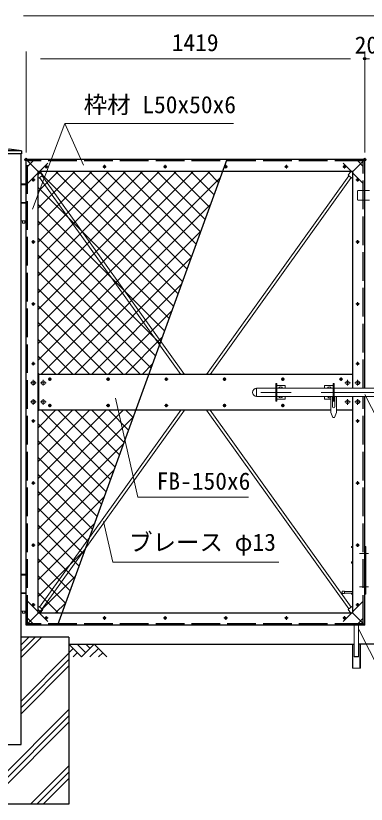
# Model space of a CAD drawing. Units: millimetres, scale not verified. Extents: x -6300 to 6300, y -4455 to 4455.
# Drawn here: x -3432 to -1963, y -2008 to 1294 of the extents above; entities that cross this region are included whole.
import ezdxf
from ezdxf.enums import TextEntityAlignment as Align

# ---------------------------------------------------------------- set-up
doc = ezdxf.new("R2010")
doc.units = ezdxf.units.MM
doc.header["$LTSCALE"] = 20
doc.header["$PDMODE"] = 32
doc.header["$PDSIZE"] = 10
doc.linetypes.add('DASHED', pattern=[7.5, 6, -1.5])
doc.linetypes.add('USER1', pattern=[50.8, 31.75, -6.35, 6.35, -6.35])
for name, color, linetype, lineweight in [('0-1_D-DCR-HCH', 7, 'Continuous', 13), ('0-2_D-STR4', 7, 'Continuous', 25), ('0-3_D-BMK', 2, 'USER1', 13), ('0-4_D-STR1', 1, 'Continuous', 25), ('0-5_D-STR3', 3, 'Continuous', 13), ('0-6_D-BGD', 7, 'Continuous', 25), ('0-7_D-STR-DIM', 7, 'Continuous', 13), ('0-9_Defpoints', 8, 'Continuous', 25), ('0-A_D-STR-TXT', 7, 'Continuous', 13), ('0-B_D-STR2', 7, 'Continuous', 13)]:
    doc.layers.add(name, color=color, linetype=linetype, lineweight=lineweight)
doc.styles.add('ＭＳ ゴシック', font='')
doc.styles.get('ＭＳ ゴシック').set_extended_font_data('MS Gothic')

msp = doc.modelspace()

# ---------------------------------------------------------------- linework, layer by layer
at = {"layer": '0-1_D-DCR-HCH'}
for p, q in [((-3409.03, -1392.93), (-3323.94, -1307.84)), ((-3409.03, -1366.41), (-3350.45, -1307.84)), ((-3409.03, -1339.89), (-3376.97, -1307.84)), ((-3155.81, -1391.05), (-3209.03, -1337.84)), ((-3138.08, -1373.31), (-3173.55, -1337.84)), ((-3102.6, -1337.84), (-3155.81, -1391.05)), ((-3120.34, -1355.57), (-3138.08, -1337.84)), ((-3102.6, -1337.84), (-3049.39, -1391.05)), ((-3409.03, -1575.6), (-3209.03, -1375.6)), ((-3191.29, -1355.57), (-3209.03, -1373.23)), ((-3173.55, -1373.31), (-3191.37, -1391.05)), ((-3084.87, -1355.57), (-3120.5, -1391.05)), ((-3067.13, -1373.31), (-3084.95, -1391.05)), ((-3409.03, -1602.11), (-3209.03, -1402.11)), ((-3409.03, -1628.63), (-3209.03, -1428.63)), ((-3605.56, -2007.84), (-3209.03, -1611.3)), ((-3579.05, -2007.84), (-3209.03, -1637.82)), ((-3552.53, -2007.84), (-3209.03, -1664.33)), ((-3369.86, -2007.84), (-3209.03, -1847)), ((-3343.34, -2007.84), (-3209.03, -1873.52)), ((-3316.83, -2007.84), (-3209.03, -1900.04))]:
    msp.add_line(p, q, dxfattribs=at)
at = {"layer": '0-2_D-STR4'}
for p, q in [((-3209.03, -1307.84), (-3409.03, -1307.84)), ((-3209.03, -1307.84), (-3209.03, -2007.84)), ((-3209.03, -2007.84), (-3709.03, -2007.84))]:
    msp.add_line(p, q, dxfattribs=at)
at = {"layer": '0-3_D-BMK'}
for p, q in [((-3310.97, 662.16), (-3296.09, 662.16)), ((-3303.53, 669.6), (-3303.53, 654.72)), ((-3066.97, 662.16), (-3052.09, 662.16)), ((-3059.53, 669.6), (-3059.53, 654.72)), ((-2812.97, 662.16), (-2798.09, 662.16)), ((-2805.53, 669.6), (-2805.53, 654.72)), ((-2558.97, 662.16), (-2544.09, 662.16)), ((-2551.53, 669.6), (-2551.53, 654.72)), ((-2304.97, 662.16), (-2290.09, 662.16)), ((-2297.53, 669.6), (-2297.53, 654.72)), ((-2060.97, 662.16), (-2046.09, 662.16)), ((-2053.53, 669.6), (-2053.53, 654.72)), ((-3365.47, 607.16), (-3350.59, 607.16)), ((-3358.03, 614.6), (-3358.03, 599.72)), ((-2006.47, 607.16), (-1991.59, 607.16)), ((-1999.03, 614.6), (-1999.03, 599.72)), ((-3365.47, 347.16), (-3350.59, 347.16)), ((-3358.03, 354.6), (-3358.03, 339.72)), ((-2006.47, 347.16), (-1991.59, 347.16)), ((-1999.03, 354.6), (-1999.03, 339.72)), ((-3365.47, 87.16), (-3350.59, 87.16)), ((-3358.03, 94.6), (-3358.03, 79.72)), ((-2006.47, 87.16), (-1991.59, 87.16)), ((-1999.03, 94.6), (-1999.03, 79.72)), ((-3365.47, -162.84), (-3350.59, -162.84)), ((-3358.03, -155.4), (-3358.03, -170.28)), ((-2006.47, -162.84), (-1991.59, -162.84)), ((-1999.03, -155.4), (-1999.03, -170.28)), ((-3358.03, -230.84), (-3358.03, -254.84)), ((-3316.03, -230.84), (-3316.03, -254.84)), ((-3295.97, -227.84), (-3281.09, -227.84)), ((-3288.53, -220.4), (-3288.53, -235.28)), ((-3051.97, -227.84), (-3037.09, -227.84)), ((-3044.53, -220.4), (-3044.53, -235.28)), ((-2807.97, -227.84), (-2793.09, -227.84)), ((-2800.53, -220.4), (-2800.53, -235.28)), ((-2563.97, -227.84), (-2549.09, -227.84)), ((-2556.53, -220.4), (-2556.53, -235.28)), ((-2319.97, -227.84), (-2305.09, -227.84)), ((-2312.53, -220.4), (-2312.53, -235.28)), ((-2075.97, -227.84), (-2061.09, -227.84)), ((-2068.53, -220.4), (-2068.53, -235.28)), ((-2041.03, -230.84), (-2041.03, -254.84)), ((-1999.03, -230.84), (-1999.03, -254.84)), ((-3346.03, -242.84), (-3370.03, -242.84)), ((-3304.03, -242.84), (-3328.03, -242.84)), ((-2029.03, -242.84), (-2053.03, -242.84)), ((-1987.03, -242.84), (-2011.03, -242.84)), ((-1516.08, -282.84), (-2446.08, -282.84)), ((-3346.03, -322.84), (-3370.03, -322.84)), ((-3358.03, -310.84), (-3358.03, -334.84)), ((-3304.03, -322.84), (-3328.03, -322.84)), ((-3316.03, -310.84), (-3316.03, -334.84)), ((-2053.03, -322.84), (-2029.03, -322.84)), ((-2041.03, -310.84), (-2041.03, -334.84)), ((-1987.03, -322.84), (-2011.03, -322.84)), ((-1999.03, -310.84), (-1999.03, -334.84)), ((-3295.97, -337.84), (-3281.09, -337.84)), ((-3288.53, -330.4), (-3288.53, -345.28)), ((-3051.97, -337.84), (-3037.09, -337.84)), ((-3044.53, -330.4), (-3044.53, -345.28)), ((-2807.97, -337.84), (-2793.09, -337.84)), ((-2800.53, -330.4), (-2800.53, -345.28)), ((-2563.97, -337.84), (-2549.09, -337.84)), ((-2556.53, -330.4), (-2556.53, -345.28)), ((-2319.97, -337.84), (-2305.09, -337.84)), ((-2312.53, -330.4), (-2312.53, -345.28)), ((-3358.03, -395.4), (-3358.03, -410.28)), ((-1999.03, -395.4), (-1999.03, -410.28)), ((-3365.47, -402.84), (-3350.59, -402.84)), ((-2006.47, -402.84), (-1991.59, -402.84)), ((-3358.03, -655.4), (-3358.03, -670.28)), ((-1999.03, -655.4), (-1999.03, -670.28)), ((-3365.47, -662.84), (-3350.59, -662.84)), ((-2006.47, -662.84), (-1991.59, -662.84)), ((-3365.47, -922.84), (-3350.59, -922.84)), ((-3358.03, -915.4), (-3358.03, -930.28)), ((-2006.47, -922.84), (-1991.59, -922.84)), ((-1999.03, -915.4), (-1999.03, -930.28)), ((-1991.21, -957.84), (-1953.47, -957.84)), ((-1991.21, -1097.84), (-1953.47, -1097.84)), ((-3365.47, -1172.84), (-3350.59, -1172.84)), ((-3358.03, -1165.4), (-3358.03, -1180.28)), ((-2006.47, -1172.84), (-1991.59, -1172.84)), ((-1999.03, -1165.4), (-1999.03, -1180.28)), ((-3303.53, -1220.4), (-3303.53, -1235.28)), ((-3059.53, -1220.4), (-3059.53, -1235.28)), ((-2805.53, -1220.4), (-2805.53, -1235.28)), ((-2551.53, -1220.4), (-2551.53, -1235.28)), ((-2297.53, -1220.4), (-2297.53, -1235.28)), ((-2053.53, -1220.4), (-2053.53, -1235.28)), ((-3310.97, -1227.84), (-3296.09, -1227.84)), ((-3066.97, -1227.84), (-3052.09, -1227.84)), ((-2812.97, -1227.84), (-2798.09, -1227.84)), ((-2558.97, -1227.84), (-2544.09, -1227.84)), ((-2304.97, -1227.84), (-2290.09, -1227.84)), ((-2060.97, -1227.84), (-2046.09, -1227.84))]:
    msp.add_line(p, q, dxfattribs=at)
at = {"layer": '0-4_D-STR1'}
for p, q in [((-3407.43, 729.16), (-3510.63, 729.16)), ((-3407.43, 729.16), (-3407.43, 716.16)), ((-3407.43, 716.16), (-3510.63, 716.16)), ((-3388.03, -1257.84), (-3388.03, 692.16)), ((-1969.03, 692.16), (-3388.03, 692.16)), ((-3388.03, 692.16), (-3338.03, 642.16)), ((-1969.03, 692.16), (-2019.03, 642.16)), ((-1969.03, -265.84), (-1969.03, 692.16)), ((-3338.03, -1207.84), (-3338.03, 642.16)), ((-2019.03, 642.16), (-3338.03, 642.16)), ((-2019.03, -265.84), (-2019.03, 642.16)), ((-2019.03, -207.84), (-3338.03, -207.84)), ((-3336.03, -207.84), (-3336.03, -357.84)), ((-2021.03, -207.84), (-2021.03, -265.84)), ((-2021.03, -299.84), (-2021.03, -357.84)), ((-2019.03, -1207.84), (-2019.03, -299.84)), ((-1969.03, -1257.84), (-1969.03, -299.84)), ((-2111.78, -357.84), (-3338.03, -357.84)), ((-2019.03, -357.84), (-2086.78, -357.84)), ((-3338.03, -1207.84), (-3388.03, -1257.84)), ((-2019.03, -1207.84), (-3338.03, -1207.84)), ((-2019.03, -1207.84), (-1969.03, -1257.84)), ((-1969.03, -1257.84), (-3388.03, -1257.84))]:
    msp.add_line(p, q, dxfattribs=at)
at = {"layer": '0-4_D-STR1', "linetype": 'DASHED'}
for p, q in [((-3382.03, -1251.84), (-3382.03, 686.16)), ((-1975.03, 686.16), (-3382.03, 686.16)), ((-1975.03, -265.84), (-1975.03, 686.16)), ((-1975.03, -1251.84), (-1975.03, -299.84)), ((-1975.03, -1251.84), (-3382.03, -1251.84))]:
    msp.add_line(p, q, dxfattribs=at)
at = {"layer": '0-4_D-STR1'}
for points in [[(-3407.43, 729.16), (-3459.03, 736.16), (-3510.63, 729.16)], [(-3509.03, -1757.84), (-3409.03, -1757.84), (-3409.03, 716.16)]]:
    msp.add_lwpolyline(points, dxfattribs=at)
at = {"layer": '0-5_D-STR3', "linetype": 'DASHED'}
for p, q in [((-3382.03, 592.16), (-3288.03, 686.16)), ((-3382.03, 662.87), (-3358.74, 686.16)), ((-1975.03, 592.16), (-2069.03, 686.16)), ((-1975.03, 662.87), (-1998.32, 686.16)), ((-1997.03, 562.16), (-1969.03, 562.16)), ((-1999.03, 524.16), (-1999.03, 560.16)), ((-1969.03, 522.16), (-1997.03, 522.16)), ((-3382.03, -1157.84), (-3288.03, -1251.84)), ((-1975.03, -1157.84), (-2069.03, -1251.84)), ((-3382.03, -1228.55), (-3358.74, -1251.84)), ((-1975.03, -1228.55), (-1998.32, -1251.84))]:
    msp.add_line(p, q, dxfattribs=at)
at = {"layer": '0-5_D-STR3'}
for p, q in [((-3329.87, 642.16), (-3318.35, 626.11)), ((-2027.19, 642.16), (-2038.71, 626.11)), ((-3331.75, 616.49), (-2740.34, -207.84)), ((-3321.19, 624.07), (-2724.34, -207.84)), ((-2035.86, 624.07), (-2632.72, -207.84)), ((-2025.3, 616.49), (-2616.72, -207.84)), ((-3409.03, 586.16), (-3409.03, 435.16)), ((-3388.03, 586.16), (-3409.03, 586.16)), ((-3388.03, 586.16), (-3388.03, 435.16)), ((-1969.03, 562.16), (-1949.03, 562.16)), ((-3388.03, 512.16), (-3409.03, 512.16)), ((-3388.03, 509.16), (-3409.03, 509.16)), ((-1969.03, 522.16), (-1949.03, 522.16)), ((-3388.03, 435.16), (-3409.03, 435.16)), ((-2342.03, -245.34), (-2342.03, -320.34)), ((-2342.03, -245.34), (-2337.53, -245.34)), ((-2337.53, -245.34), (-2337.53, -320.34)), ((-2337.53, -254.34), (-2302.03, -254.34)), ((-2302.03, -254.34), (-2302.03, -265.84)), ((-2137.03, -254.34), (-2137.03, -265.84)), ((-2101.53, -254.34), (-2137.03, -254.34)), ((-2101.53, -245.34), (-2101.53, -320.34)), ((-2097.03, -245.34), (-2101.53, -245.34)), ((-2097.03, -245.34), (-2097.03, -320.34)), ((-2422.28, -265.84), (-2422.28, -299.84)), ((-2342.03, -265.84), (-2422.28, -265.84)), ((-2101.53, -265.84), (-2337.53, -265.84)), ((-1821.03, -265.84), (-2097.03, -265.84)), ((-2342.03, -299.84), (-2422.28, -299.84)), ((-2342.03, -320.34), (-2337.53, -320.34)), ((-2101.53, -299.84), (-2337.53, -299.84)), ((-2337.53, -311.34), (-2302.03, -311.34)), ((-2302.03, -299.84), (-2302.03, -311.34)), ((-2137.03, -299.84), (-2137.03, -311.34)), ((-2111.78, -311.34), (-2137.03, -311.34)), ((-2111.78, -299.84), (-2111.78, -367.84)), ((-2103.78, -299.84), (-2103.78, -343.34)), ((-2101.53, -311.34), (-2103.78, -311.34)), ((-2097.03, -320.34), (-2101.53, -320.34)), ((-1821.03, -299.84), (-2097.03, -299.84)), ((-2094.78, -299.84), (-2094.78, -343.34)), ((-2086.78, -299.84), (-2086.78, -367.84)), ((-2740.34, -357.84), (-3331.74, -1182.15)), ((-2724.34, -357.84), (-3321.18, -1189.73)), ((-2632.72, -357.84), (-2035.87, -1189.73)), ((-2616.72, -357.84), (-2025.31, -1182.15)), ((-2102.28, -387.84), (-2111.78, -367.84)), ((-2096.28, -387.84), (-2102.28, -387.84)), ((-2096.28, -387.84), (-2086.78, -367.84)), ((-2019.03, -927.84), (-2024.03, -927.84)), ((-2024.03, -927.84), (-2024.03, -932.34)), ((-2019.03, -932.34), (-2024.03, -932.34)), ((-1964.53, -951.84), (-1969.03, -953.87)), ((-1964.53, -963.84), (-1969, -961.84)), ((-2019.03, -993.34), (-2024.03, -993.34)), ((-2024.03, -993.34), (-2024.03, -997.84)), ((-2019.03, -997.84), (-2024.03, -997.84)), ((-3409.03, -1047.84), (-3409.03, -1198.84)), ((-3388.03, -1047.84), (-3409.03, -1047.84)), ((-3388.03, -1047.84), (-3388.03, -1198.84)), ((-3388.03, -1121.84), (-3409.03, -1121.84)), ((-2063.53, -1125.34), (-2063.53, -1115.34)), ((-2053.53, -1115.34), (-2063.53, -1115.34)), ((-2053.53, -1125.34), (-2053.53, -1115.34)), ((-2053.53, -1117.34), (-2019.03, -1117.34)), ((-1964.53, -1091.84), (-1969.03, -1093.87)), ((-1964.53, -1103.84), (-1969, -1101.84)), ((-3388.03, -1124.84), (-3409.03, -1124.84)), ((-2053.53, -1125.34), (-2063.53, -1125.34)), ((-2019.03, -1123.34), (-2053.53, -1123.34)), ((-2024.03, -1123.34), (-2024.03, -1127.84)), ((-2019.03, -1127.84), (-2024.03, -1127.84)), ((-1969.03, -1127.84), (-1964.53, -1127.84)), ((-3338.03, -1184.9), (-3334.59, -1180.11)), ((-2019.03, -1184.9), (-2022.47, -1180.11)), ((-3388.03, -1198.84), (-3409.03, -1198.84)), ((-2013.53, -1257.84), (-2013.53, -1389.34)), ((-1994.53, -1257.84), (-1994.53, -1389.34)), ((-2021.03, -1337.84), (-2021.03, -1437.84)), ((-2018.73, -1337.84), (-2018.73, -1437.84)), ((-1989.33, -1437.84), (-1989.33, -1337.84)), ((-2013.53, -1389.34), (-1994.53, -1389.34)), ((-2012.53, -1390.34), (-2013.53, -1389.34)), ((-2012.53, -1390.34), (-1995.53, -1390.34)), ((-1995.53, -1390.34), (-1994.53, -1389.34))]:
    msp.add_line(p, q, dxfattribs=at)
for points in [[(-3338.03, 619.23), (-3334.6, 614.45), (-3318.35, 626.11)], [(-2019.03, 619.23), (-2022.46, 614.45), (-2038.71, 626.11)], [(-3389.03, 586.16), (-3389.03, 590.16), (-3408.03, 590.16), (-3408.03, 586.16)], [(-3393.28, 435.16), (-3393.28, 426.16), (-3403.78, 426.16), (-3403.78, 435.16)], [(-1969.03, -927.84), (-1964.53, -927.84), (-1964.53, -1127.84)], [(-3389.03, -1047.84), (-3389.03, -1043.84), (-3408.03, -1043.84), (-3408.03, -1047.84)], [(-3329.87, -1207.84), (-3318.34, -1191.77), (-3334.59, -1180.11)], [(-2027.19, -1207.84), (-2038.72, -1191.77), (-2022.47, -1180.11)], [(-3393.28, -1198.84), (-3393.28, -1207.84), (-3403.78, -1207.84), (-3403.78, -1198.84)], [(-2021.03, -1437.84), (-1987.03, -1437.84), (-1987.03, -1337.84)]]:
    msp.add_lwpolyline(points, dxfattribs=at)
for centre, radius in [((-3303.53, 662.16), 5.25), ((-3059.53, 662.16), 5.25), ((-2805.53, 662.16), 5.25), ((-2551.53, 662.16), 5.25), ((-2297.53, 662.16), 5.25), ((-2053.53, 662.16), 5.25), ((-3358.03, 607.16), 5.25), ((-1999.03, 607.16), 5.25), ((-3358.03, 347.16), 5.25), ((-1999.03, 347.16), 5.25), ((-3358.03, 87.16), 5.25), ((-1999.03, 87.16), 5.25), ((-3358.03, -162.84), 5.25), ((-1999.03, -162.84), 5.25), ((-3288.53, -227.84), 5.25), ((-3044.53, -227.84), 5.25), ((-2800.53, -227.84), 5.25), ((-2556.53, -227.84), 5.25), ((-2312.53, -227.84), 5.25), ((-2068.53, -227.84), 5.25), ((-3358.03, -242.84), 8), ((-3316.03, -242.84), 8), ((-2041.03, -242.84), 8), ((-1999.03, -242.84), 8), ((-3358.03, -322.84), 8), ((-3316.03, -322.84), 8), ((-2041.03, -322.84), 8), ((-1999.03, -322.84), 8), ((-3288.53, -337.84), 5.25), ((-3044.53, -337.84), 5.25), ((-2800.53, -337.84), 5.25), ((-2556.53, -337.84), 5.25), ((-2312.53, -337.84), 5.25), ((-3358.03, -402.84), 5.25), ((-1999.03, -402.84), 5.25), ((-3358.03, -662.84), 5.25), ((-1999.03, -662.84), 5.25), ((-3358.03, -922.84), 5.25), ((-1999.03, -922.84), 5.25), ((-3358.03, -1172.84), 5.25), ((-1999.03, -1172.84), 5.25), ((-3303.53, -1227.84), 5.25), ((-3059.53, -1227.84), 5.25), ((-2805.53, -1227.84), 5.25), ((-2551.53, -1227.84), 5.25), ((-2297.53, -1227.84), 5.25), ((-2053.53, -1227.84), 5.25)]:
    msp.add_circle(centre, radius, dxfattribs=at)
at = {"layer": '0-5_D-STR3', "linetype": 'DASHED'}
for centre, start, end in [((-1997.03, 560.16), 90, 180), ((-1997.03, 524.16), 180, 270)]:
    msp.add_arc(centre, 2, start, end, dxfattribs=at)
at = {"layer": '0-5_D-STR3'}
for centre, radius, start, end in [((-2322.03, -267.84), 8, 14.47751, 165.52249), ((-2117.03, -267.84), 8, 14.47751, 165.52249), ((-2422.28, -282.84), 17, 90, 270), ((-2322.03, -297.84), 8, 194.47751, 345.52249), ((-2117.03, -297.84), 8, 194.47751, 311.0145), ((-2099.28, -343.34), 4.5, 180, 0)]:
    msp.add_arc(centre, radius, start, end, dxfattribs=at)
at = {"layer": '0-6_D-BGD'}
for p, q in [((-3209.03, -1337.84), (-2013.53, -1337.84)), ((-709.03, -1337.84), (-1994.53, -1337.84))]:
    msp.add_line(p, q, dxfattribs=at)
at = {"layer": '0-7_D-STR-DIM'}
for p, q in [((-519.03, 1294.2), (-3399.03, 1294.2)), ((-3388.03, 722.16), (-3388.03, 1144.2)), ((-1969.03, 722.16), (-1969.03, 1144.2)), ((-1969.03, 722.16), (-1969.03, 1144.2)), ((-3328.03, 1114.2), (-2029.03, 1114.2)), ((-2029.03, 1114.2), (-2089.03, 1114.2)), ((-1969.03, 1114.2), (-1949.03, 1114.2))]:
    msp.add_line(p, q, dxfattribs=at)
at = {"layer": '0-9_Defpoints'}
msp.add_line((-2546.48, 692.16), (-3256.23, -1257.84), dxfattribs=at)
for p in [(-1969.03, 1114.2), (-3388.03, 692.16), (-1969.03, 692.16)]:
    msp.add_point(p, dxfattribs=at)
at = {"layer": '0-A_D-STR-TXT'}
msp.add_line((-3225.67, 843.57), (-3147.46, 667.93), dxfattribs=at)
for points in [[(-2518.83, 843.57), (-3225.67, 843.57), (-3361.73, 484.44)], [(-931.7, -570.09), (-1826.23, -570.09), (-1968.28, -291.47)], [(-2456.45, -722.34), (-2920.01, -722.34), (-3013.78, -307.23)], [(-2328.92, -994.38), (-3024.35, -994.38), (-3063.65, -823.55)], [(-1250.98, -1540.26), (-1859.98, -1540.26), (-1993.62, -1276.74)]]:
    msp.add_lwpolyline(points, dxfattribs=at)
at = {"layer": '0-B_D-STR2'}
for p, q in [((-3338.03, 629.27), (-3325.14, 642.16)), ((-3338.03, 558.56), (-3254.43, 642.16)), ((-3338.03, 487.85), (-3183.72, 642.16)), ((-3338.03, 417.14), (-3113, 642.16)), ((-3338.03, 346.43), (-3042.29, 642.16)), ((-3338.03, 275.72), (-2971.58, 642.16)), ((-3338.03, 205.01), (-2900.87, 642.16)), ((-3338.03, 134.3), (-2830.16, 642.16)), ((-3338.03, 63.59), (-2759.45, 642.16)), ((-3338.03, -7.12), (-2688.74, 642.16)), ((-3338.03, -77.83), (-2618.03, 642.16)), ((-2770.08, 77.84), (-3333.21, 640.98)), ((-2751.21, 129.68), (-3263.69, 642.16)), ((-2732.34, 181.53), (-3192.98, 642.16)), ((-2713.47, 233.37), (-3122.27, 642.16)), ((-2694.6, 285.21), (-3051.55, 642.16)), ((-2675.73, 337.05), (-2980.84, 642.16)), ((-2656.86, 388.89), (-2910.13, 642.16)), ((-2638, 440.74), (-2839.42, 642.16)), ((-2619.13, 492.58), (-2768.71, 642.16)), ((-2600.26, 544.42), (-2698, 642.16)), ((-2581.39, 596.26), (-2627.29, 642.16)), ((-3338.03, -148.54), (-2574.62, 614.86)), ((-2788.95, 26), (-3338.03, 575.08)), ((-2807.82, -25.84), (-3338.03, 504.37)), ((-3326.61, -207.84), (-2615.08, 503.69)), ((-2826.68, -77.68), (-3338.03, 433.66)), ((-3255.9, -207.84), (-2655.55, 392.51)), ((-2845.55, -129.52), (-3338.03, 362.95)), ((-2864.42, -181.37), (-3338.03, 292.24)), ((-3185.19, -207.84), (-2696.01, 281.34)), ((-2908.66, -207.84), (-3338.03, 221.53)), ((-3114.48, -207.84), (-2736.48, 170.16)), ((-2979.37, -207.84), (-3338.03, 150.82)), ((-3050.08, -207.84), (-3338.03, 80.11)), ((-3043.77, -207.84), (-2776.94, 58.99)), ((-3120.79, -207.84), (-3338.03, 9.4)), ((-3191.5, -207.84), (-3338.03, -61.31)), ((-2973.06, -207.84), (-2817.4, -52.19)), ((-3262.21, -207.84), (-3338.03, -132.03)), ((-2902.34, -207.84), (-2857.87, -163.36)), ((-3332.93, -207.84), (-3338.03, -202.74)), ((-3338.03, -360.68), (-3335.19, -357.84)), ((-3338.03, -431.39), (-3264.48, -357.84)), ((-3338.03, -502.1), (-3193.77, -357.84)), ((-3338.03, -572.81), (-3123.06, -357.84)), ((-3338.03, -643.52), (-3052.34, -357.84)), ((-3338.03, -714.23), (-2981.63, -357.84)), ((-3034.24, -647.94), (-3324.35, -357.84)), ((-3015.37, -596.1), (-3253.64, -357.84)), ((-2996.5, -544.26), (-3182.93, -357.84)), ((-2977.64, -492.42), (-3112.21, -357.84)), ((-2958.77, -440.58), (-3041.5, -357.84)), ((-2939.9, -388.73), (-2970.79, -357.84)), ((-3338.03, -784.94), (-2938.8, -385.71)), ((-3053.11, -699.78), (-3338.03, -414.87)), ((-3071.98, -751.63), (-3338.03, -485.58)), ((-3338.03, -855.65), (-2979.26, -496.89)), ((-3090.85, -803.47), (-3338.03, -556.29)), ((-3338.03, -926.36), (-3019.73, -608.06)), ((-3109.72, -855.31), (-3338.03, -627)), ((-3128.59, -907.15), (-3338.03, -697.71)), ((-3338.03, -997.07), (-3060.19, -719.24)), ((-3147.45, -958.99), (-3338.03, -768.42)), ((-3338.03, -1067.78), (-3100.66, -830.41)), ((-3166.32, -1010.84), (-3338.03, -839.13)), ((-3185.19, -1062.68), (-3338.03, -909.84)), ((-3338.03, -1138.49), (-3141.12, -941.59)), ((-3204.06, -1114.52), (-3338.03, -980.55)), ((-3222.93, -1166.36), (-3338.03, -1051.26)), ((-3334.34, -1205.52), (-3181.58, -1052.76)), ((-3252.16, -1207.84), (-3338.03, -1121.98)), ((-3265.95, -1207.84), (-3222.05, -1163.94)), ((-3322.88, -1207.84), (-3338.03, -1192.69))]:
    msp.add_line(p, q, dxfattribs=at)

# ---------------------------------------------------------------- texts
at = {"layer": '0-7_D-STR-DIM', "style": 'ＭＳ ゴシック'}
for s, p in [('1419', (-2777.9, 1124.33)), ('20', (-2011.15, 1114.28))]:
    msp.add_text(s, height=72.14, dxfattribs=at).set_placement(p, align=Align.BOTTOM_LEFT)
at = {"layer": '0-A_D-STR-TXT', "style": 'ＭＳ ゴシック'}
for s, p in [('枠材 L50x50x6', (-3147, 864.36)), ('FB-150x6', (-2840.96, -712.22)), ('ブレース φ13', (-2956.72, -968.27))]:
    msp.add_text(s, height=72.14, dxfattribs=at).set_placement(p, align=Align.BOTTOM_LEFT)

doc.saveas('drawing.dxf')
